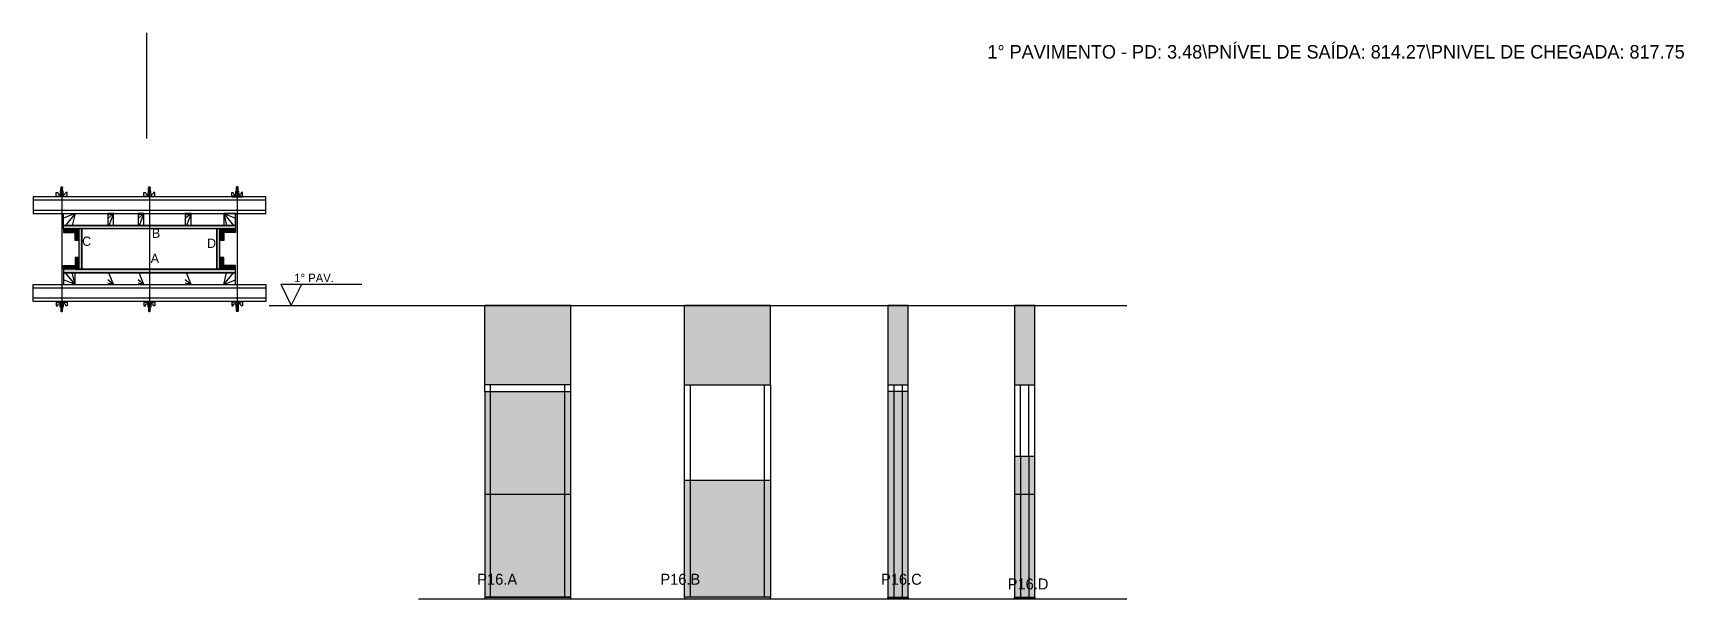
# Model space of a CAD drawing. Header units: metres. Extents: x 7871 to 9828, y 10957 to 11628.
import ezdxf

# ---------------------------------------------------------------- set-up
doc = ezdxf.new("R2010")
doc.units = ezdxf.units.M
for name, color, linetype in [('CHAPA', 7, 'Continuous'), ('COTA', 7, 'Continuous'), ('Hachura', 7, 'Continuous'), ('Madeira', 7, 'Continuous'), ('NIVEL 1° PAV.', 7, 'Continuous'), ('NOMENCLATURA', 7, 'Continuous'), ('Nível', 7, 'Continuous'), ('Painéis', 7, 'Continuous'), ('Perfil Metálico', 7, 'Continuous'), ('SARR_2.2x7', 7, 'Continuous'), ('SARRAFO', 7, 'Continuous'), ('Texto Seção', 7, 'Continuous'), ('TEXTO_GERAL', 7, 'Continuous')]:
    doc.layers.add(name, color=color, linetype=linetype)

msp = doc.modelspace()

# ---------------------------------------------------------------- hatches: boundary and pattern name
at = {"layer": 'COTA'}
h = msp.add_hatch(color=7, dxfattribs=at)
h.dxf.hatch_style = 1
h.paths.add_polyline_path([(8508.2, 11211.2), (8508.2, 11305.2), (8508.2, 11305.2), (8406.2, 11305.2), (8406.2, 11305.2), (8406.2, 11211.2), (8406.2, 11211.2), (8508.2, 11211.2)])
h = msp.add_hatch(color=7, dxfattribs=at)
h.dxf.hatch_style = 1
h.paths.add_polyline_path([(8745, 11211.2), (8745, 11305.2), (8745, 11305.2), (8643, 11305.2), (8643, 11305.2), (8643, 11211.2), (8643, 11211.2), (8745, 11211.2)])
h = msp.add_hatch(color=7, dxfattribs=at)
h.dxf.hatch_style = 1
h.paths.add_polyline_path([(8884.2, 11211.2), (8908.2, 11211.2), (8908.2, 11211.2), (8908.2, 11305.2), (8908.2, 11305.2), (8884.2, 11305.2), (8884.2, 11305.2), (8884.2, 11211.2)])
h = msp.add_hatch(color=7, dxfattribs=at)
h.dxf.hatch_style = 1
h.paths.add_polyline_path([(9034.3, 11211.2), (9058.3, 11211.2), (9058.3, 11211.2), (9058.3, 11305.2), (9058.3, 11305.2), (9034.3, 11305.2), (9034.3, 11305.2), (9034.3, 11211.2)])
at = {"layer": 'Hachura'}
h = msp.add_hatch(color=7, dxfattribs=at)
h.dxf.hatch_style = 1
h.paths.add_polyline_path([(7906.7, 11395.9), (7906.7, 11399.9), (7906.7, 11399.9), (8110.7, 11399.9), (8110.7, 11399.9), (8110.7, 11395.9), (8110.7, 11395.9), (7906.7, 11395.9)])
h = msp.add_hatch(color=7, dxfattribs=at)
h.dxf.hatch_style = 1
h.paths.add_polyline_path([(7906.7, 11395.9), (7906.7, 11399.9), (7906.7, 11399.9), (8110.7, 11399.9), (8110.7, 11399.9), (8110.7, 11395.9), (8110.7, 11395.9), (7906.7, 11395.9)])
h = msp.add_hatch(color=7, dxfattribs=at)
h.dxf.hatch_style = 1
h.paths.add_polyline_path([(7920.7, 11395.9), (7920.7, 11391.5), (7920.7, 11391.5), (7906.7, 11391.5), (7906.7, 11391.5), (7906.7, 11395.9), (7906.7, 11395.9), (7920.7, 11395.9)])
h = msp.add_hatch(color=7, dxfattribs=at)
h.dxf.hatch_style = 1
h.paths.add_polyline_path([(7925.1, 11395.9), (7920.7, 11395.9), (7920.7, 11395.9), (7920.7, 11381.9), (7920.7, 11381.9), (7925.1, 11381.9), (7925.1, 11381.9), (7925.1, 11395.9)])
h = msp.add_hatch(color=7, dxfattribs=at)
h.dxf.hatch_style = 1
h.paths.add_polyline_path([(7928.7, 11395.9), (7925.1, 11395.9), (7925.1, 11395.9), (7925.1, 11347.9), (7925.1, 11347.9), (7928.7, 11347.9), (7928.7, 11347.9), (7928.7, 11395.9)])
h = msp.add_hatch(color=7, dxfattribs=at)
h.dxf.hatch_style = 1
h.paths.add_polyline_path([(7928.7, 11395.9), (7925.1, 11395.9), (7925.1, 11395.9), (7925.1, 11347.9), (7925.1, 11347.9), (7928.7, 11347.9), (7928.7, 11347.9), (7928.7, 11395.9)])
h = msp.add_hatch(color=7, dxfattribs=at)
h.dxf.hatch_style = 1
h.paths.add_polyline_path([(8092.3, 11395.9), (8088.7, 11395.9), (8088.7, 11395.9), (8088.7, 11347.9), (8088.7, 11347.9), (8092.3, 11347.9), (8092.3, 11347.9), (8092.3, 11395.9)])
h = msp.add_hatch(color=7, dxfattribs=at)
h.dxf.hatch_style = 1
h.paths.add_polyline_path([(8092.3, 11395.9), (8088.7, 11395.9), (8088.7, 11395.9), (8088.7, 11347.9), (8088.7, 11347.9), (8092.3, 11347.9), (8092.3, 11347.9), (8092.3, 11395.9)])
h = msp.add_hatch(color=7, dxfattribs=at)
h.dxf.hatch_style = 1
h.paths.add_polyline_path([(8096.7, 11395.9), (8092.3, 11395.9), (8092.3, 11395.9), (8092.3, 11381.9), (8092.3, 11381.9), (8096.7, 11381.9), (8096.7, 11381.9), (8096.7, 11395.9)])
h = msp.add_hatch(color=7, dxfattribs=at)
h.dxf.hatch_style = 1
h.paths.add_polyline_path([(8096.7, 11395.9), (8096.7, 11391.5), (8096.7, 11391.5), (8110.7, 11391.5), (8110.7, 11391.5), (8110.7, 11395.9), (8110.7, 11395.9), (8096.7, 11395.9)])
h = msp.add_hatch(color=7, dxfattribs=at)
h.dxf.hatch_style = 1
h.paths.add_polyline_path([(7920.7, 11347.9), (7920.7, 11352.3), (7920.7, 11352.3), (7906.7, 11352.3), (7906.7, 11352.3), (7906.7, 11347.9), (7906.7, 11347.9), (7920.7, 11347.9)])
h = msp.add_hatch(color=7, dxfattribs=at)
h.dxf.hatch_style = 1
h.paths.add_polyline_path([(7925.1, 11347.9), (7920.7, 11347.9), (7920.7, 11347.9), (7920.7, 11361.9), (7920.7, 11361.9), (7925.1, 11361.9), (7925.1, 11361.9), (7925.1, 11347.9)])
h = msp.add_hatch(color=7, dxfattribs=at)
h.dxf.hatch_style = 1
h.paths.add_polyline_path([(8096.7, 11347.9), (8092.3, 11347.9), (8092.3, 11347.9), (8092.3, 11361.9), (8092.3, 11361.9), (8096.7, 11361.9), (8096.7, 11361.9), (8096.7, 11347.9)])
h = msp.add_hatch(color=7, dxfattribs=at)
h.dxf.hatch_style = 1
h.paths.add_polyline_path([(8096.7, 11347.9), (8096.7, 11352.3), (8096.7, 11352.3), (8110.7, 11352.3), (8110.7, 11352.3), (8110.7, 11347.9), (8110.7, 11347.9), (8096.7, 11347.9)])
h = msp.add_hatch(color=7, dxfattribs=at)
h.dxf.hatch_style = 1
h.paths.add_polyline_path([(7906.7, 11347.9), (7906.7, 11343.9), (7906.7, 11343.9), (8110.7, 11343.9), (8110.7, 11343.9), (8110.7, 11347.9), (8110.7, 11347.9), (7906.7, 11347.9)])
h = msp.add_hatch(color=7, dxfattribs=at)
h.dxf.hatch_style = 1
h.paths.add_polyline_path([(7906.7, 11347.9), (7906.7, 11343.9), (7906.7, 11343.9), (8110.7, 11343.9), (8110.7, 11343.9), (8110.7, 11347.9), (8110.7, 11347.9), (7906.7, 11347.9)])
h = msp.add_hatch(color=7, dxfattribs=at)
h.dxf.hatch_style = 1
h.paths.add_polyline_path([(8508.2, 10957.2), (8508.2, 11203.2), (8508.2, 11203.2), (8406.2, 11203.2), (8406.2, 11203.2), (8406.2, 10957.2), (8406.2, 10957.2), (8508.2, 10957.2)])
h = msp.add_hatch(color=7, dxfattribs=at)
h.dxf.hatch_style = 1
h.paths.add_polyline_path([(8908.2, 10957.2), (8908.2, 11203.2), (8908.2, 11203.2), (8884.2, 11203.2), (8884.2, 11203.2), (8884.2, 10957.2), (8884.2, 10957.2), (8908.2, 10957.2)])
h = msp.add_hatch(color=7, dxfattribs=at)
h.dxf.hatch_style = 1
h.paths.add_polyline_path([(9058.3, 10957.2), (9058.3, 11126.2), (9058.3, 11126.2), (9034.3, 11126.2), (9034.3, 11126.2), (9034.3, 10957.2), (9034.3, 10957.2), (9058.3, 10957.2)])
h = msp.add_hatch(color=7, dxfattribs=at)
h.dxf.hatch_style = 1
h.paths.add_polyline_path([(8745, 10957.2), (8745, 11098.2), (8745, 11098.2), (8643, 11098.2), (8643, 11098.2), (8643, 10957.2), (8643, 10957.2), (8745, 10957.2)])

# ---------------------------------------------------------------- linework, layer by layer
at = {"layer": 'CHAPA', "color": 7, "lineweight": 25}
for points in [[(7906.7, 11395.9), (7906.7, 11399.9), (8110.7, 11399.9), (8110.7, 11395.9)], [(7906.7, 11395.9), (7906.7, 11399.9), (8110.7, 11399.9), (8110.7, 11395.9)], [(7928.7, 11395.9), (7925.1, 11395.9), (7925.1, 11347.9), (7928.7, 11347.9)], [(7928.7, 11395.9), (7925.1, 11395.9), (7925.1, 11347.9), (7928.7, 11347.9)], [(8092.3, 11395.9), (8088.7, 11395.9), (8088.7, 11347.9), (8092.3, 11347.9)], [(8092.3, 11395.9), (8088.7, 11395.9), (8088.7, 11347.9), (8092.3, 11347.9)], [(7906.7, 11347.9), (7906.7, 11343.9), (8110.7, 11343.9), (8110.7, 11347.9)], [(7906.7, 11347.9), (7906.7, 11343.9), (8110.7, 11343.9), (8110.7, 11347.9)]]:
    msp.add_lwpolyline(points, close=True, dxfattribs=at)
at = {"layer": 'COTA', "color": 7, "lineweight": 25}
for p, q in [((8508.2, 11305.2), (8406.2, 11305.2)), ((8406.2, 11211.2), (8406.2, 11305.2)), ((8508.2, 11211.2), (8508.2, 11305.2)), ((8745, 11305.2), (8643, 11305.2)), ((8643, 11211.2), (8643, 11305.2)), ((8745, 11211.2), (8745, 11305.2))]:
    msp.add_line(p, q, dxfattribs=at)
for points in [[(8908.2, 11211.2), (8908.2, 11305.2), (8884.2, 11305.2), (8884.2, 11211.2)], [(9058.3, 11211.2), (9058.3, 11305.2), (9034.3, 11305.2), (9034.3, 11211.2)]]:
    msp.add_lwpolyline(points, dxfattribs=at)
at = {"layer": 'Defpoints', "color": 7, "lineweight": 25}
msp.add_line((8005.7, 11503), (8005.7, 11628), dxfattribs=at)
at = {"layer": 'Hachura', "color": 7, "lineweight": 25}
for p, q in [((7898.2, 11439.1), (7899.9, 11439.1)), ((7898.2, 11433.9), (7898.2, 11439)), ((7898.2, 11434.8), (7911.1, 11434.8)), ((7898.2, 11434.8), (7903.4, 11434.8)), ((7911.1, 11433.9), (7898.2, 11433.9)), ((7898.4, 11434.8), (7898.4, 11433.9)), ((7898.6, 11434.8), (7898.6, 11433.9)), ((7898.9, 11434.8), (7898.9, 11433.9)), ((7899.4, 11434.8), (7899.4, 11433.9)), ((7899.9, 11439.1), (7900.5, 11436.8)), ((7900.2, 11434.8), (7900.2, 11433.9)), ((7900.8, 11436.6), (7902.7, 11436.6)), ((7901.6, 11434.8), (7901.6, 11433.9)), ((7910.2, 11433.9), (7902.4, 11433.9)), ((7902.7, 11437.4), (7906.6, 11437.4)), ((7902.7, 11434.8), (7902.7, 11437.4)), ((7904.7, 11434.8), (7902.7, 11434.8)), ((7906.3, 11440.6), (7903, 11440.6)), ((7903, 11440.6), (7903, 11437.4)), ((7906.3, 11440.5), (7903, 11440.5)), ((7903.4, 11434.8), (7904, 11434.8)), ((7905.7, 11443.7), (7903.5, 11444.7)), ((7905.7, 11442.5), (7903.5, 11443.6)), ((7905.7, 11441.3), (7903.5, 11442.4)), ((7904.8, 11440.6), (7903.5, 11441.2)), ((7903.6, 11445.4), (7904, 11445.7)), ((7903.6, 11445.1), (7903.6, 11445.4)), ((7903.6, 11445.4), (7903.6, 11445.4)), ((7905.6, 11445.4), (7903.6, 11445.4)), ((7903.6, 11445.1), (7905.6, 11444.1)), ((7903.6, 11445.1), (7905.6, 11444.1)), ((7903.6, 11445), (7905.7, 11443.9)), ((7903.6, 11443.9), (7903.6, 11444.5)), ((7905.6, 11443.6), (7903.6, 11444.5)), ((7903.6, 11443.9), (7905.6, 11442.9)), ((7903.6, 11443.8), (7905.7, 11442.7)), ((7903.6, 11442.7), (7903.6, 11443.4)), ((7905.6, 11442.4), (7903.6, 11443.4)), ((7903.6, 11443.2), (7903.6, 11443.4)), ((7903.6, 11442.7), (7905.6, 11441.8)), ((7903.6, 11442.6), (7905.7, 11441.6)), ((7903.6, 11441.6), (7903.6, 11442.2)), ((7905.6, 11441.2), (7903.6, 11442.2)), ((7903.6, 11441.6), (7905.6, 11440.6)), ((7904.5, 11440.6), (7903.6, 11441.1)), ((7903.6, 11440.6), (7903.6, 11441.1)), ((7903.7, 11434.5), (7903.7, 11434.7)), ((7903.7, 11434), (7903.7, 11434.5)), ((7904, 11445.7), (7905.2, 11445.7)), ((7904, 11440.6), (7904, 11437.4)), ((7905.6, 11444.7), (7904.3, 11445.4)), ((7904.4, 11434.8), (7904.4, 11436.8)), ((7905.7, 11444.8), (7904.5, 11445.4)), ((7904.7, 11444.7), (7904.7, 11302.9)), ((7904.7, 11434.8), (7904.7, 11433.9)), ((7904.9, 11436.8), (7904.9, 11434.8)), ((7905.1, 11445.4), (7905.7, 11445)), ((7905.6, 11445.4), (7905.2, 11445.7)), ((7905.3, 11445.4), (7905.6, 11445.2)), ((7905.6, 11445.2), (7905.6, 11445.4)), ((7905.6, 11444.7), (7905.6, 11444.1)), ((7905.6, 11442.9), (7905.6, 11443.6)), ((7905.6, 11442.2), (7905.6, 11442.4)), ((7905.6, 11442.2), (7905.6, 11441.8)), ((7905.6, 11441.2), (7905.6, 11440.6)), ((7905.6, 11440.6), (7905.6, 11437.4)), ((7905.6, 11434.7), (7905.6, 11434.2)), ((7906.3, 11437.4), (7906.3, 11440.6)), ((7906.6, 11437.4), (7906.3, 11437.4)), ((7906.6, 11437.4), (7906.3, 11437.4)), ((7906.6, 11437.4), (7906.6, 11434.8)), ((7908.5, 11436.6), (7906.6, 11436.6)), ((7907.7, 11434.8), (7907.7, 11433.9)), ((7909.4, 11439.1), (7908.9, 11436.8)), ((7909.1, 11434.8), (7909.1, 11433.9)), ((7911.1, 11439.1), (7909.4, 11439.1)), ((7910, 11434.8), (7910, 11433.9)), ((7910.4, 11434.8), (7910.4, 11433.9)), ((7910.8, 11434.8), (7910.8, 11433.9)), ((7911, 11434.8), (7911, 11433.9)), ((7911.1, 11434.8), (7911.1, 11439.1)), ((7911.1, 11434.8), (7911.1, 11433.9)), ((8002.2, 11439.1), (8003.9, 11439.1)), ((8002.2, 11433.9), (8002.2, 11439)), ((8002.2, 11434.8), (8015.1, 11434.8)), ((8002.2, 11434.8), (8007.4, 11434.8)), ((8015.1, 11433.9), (8002.2, 11433.9)), ((8002.4, 11434.8), (8002.4, 11433.9)), ((8002.6, 11434.8), (8002.6, 11433.9)), ((8002.9, 11434.8), (8002.9, 11433.9)), ((8003.4, 11434.8), (8003.4, 11433.9)), ((8003.9, 11439.1), (8004.5, 11436.8)), ((8004.2, 11434.8), (8004.2, 11433.9)), ((8004.8, 11436.6), (8006.7, 11436.6)), ((8005.6, 11434.8), (8005.6, 11433.9)), ((8014.2, 11433.9), (8006.4, 11433.9)), ((8006.7, 11437.4), (8010.6, 11437.4)), ((8006.7, 11434.8), (8006.7, 11437.4)), ((8008.7, 11434.8), (8006.7, 11434.8)), ((8010.3, 11440.6), (8007, 11440.6)), ((8007, 11440.6), (8007, 11437.4)), ((8010.3, 11440.5), (8007, 11440.5)), ((8007.4, 11434.8), (8008, 11434.8)), ((8009.7, 11443.7), (8007.5, 11444.7)), ((8009.7, 11442.5), (8007.5, 11443.6)), ((8009.7, 11441.3), (8007.5, 11442.4)), ((8008.8, 11440.6), (8007.5, 11441.2)), ((8007.6, 11445.4), (8008, 11445.7)), ((8007.6, 11445.1), (8007.6, 11445.4)), ((8007.6, 11445.4), (8007.6, 11445.4)), ((8009.6, 11445.4), (8007.6, 11445.4)), ((8007.6, 11445.1), (8009.6, 11444.1)), ((8007.6, 11445.1), (8009.6, 11444.1)), ((8007.6, 11445), (8009.7, 11443.9)), ((8007.6, 11443.9), (8007.6, 11444.5)), ((8009.6, 11443.6), (8007.6, 11444.5)), ((8007.6, 11443.9), (8009.6, 11442.9)), ((8007.6, 11443.8), (8009.7, 11442.7)), ((8007.6, 11442.7), (8007.6, 11443.4)), ((8009.6, 11442.4), (8007.6, 11443.4)), ((8007.6, 11443.2), (8007.6, 11443.4)), ((8007.6, 11442.7), (8009.6, 11441.8)), ((8007.6, 11442.6), (8009.7, 11441.6)), ((8007.6, 11441.6), (8007.6, 11442.2)), ((8009.6, 11441.2), (8007.6, 11442.2)), ((8007.6, 11441.6), (8009.6, 11440.6)), ((8008.5, 11440.6), (8007.6, 11441.1)), ((8007.6, 11440.6), (8007.6, 11441.1)), ((8007.7, 11434.5), (8007.7, 11434.7)), ((8007.7, 11434), (8007.7, 11434.5)), ((8008, 11445.7), (8009.2, 11445.7)), ((8008, 11440.6), (8008, 11437.4)), ((8009.6, 11444.7), (8008.3, 11445.4)), ((8008.4, 11434.8), (8008.4, 11436.8)), ((8009.7, 11444.8), (8008.5, 11445.4)), ((8008.7, 11444.7), (8008.7, 11302.9)), ((8008.7, 11434.8), (8008.7, 11433.9)), ((8008.9, 11436.8), (8008.9, 11434.8)), ((8009.1, 11445.4), (8009.7, 11445)), ((8009.6, 11445.4), (8009.2, 11445.7)), ((8009.3, 11445.4), (8009.6, 11445.2)), ((8009.6, 11445.2), (8009.6, 11445.4)), ((8009.6, 11444.7), (8009.6, 11444.1)), ((8009.6, 11442.9), (8009.6, 11443.6)), ((8009.6, 11442.2), (8009.6, 11442.4)), ((8009.6, 11442.2), (8009.6, 11441.8)), ((8009.6, 11441.2), (8009.6, 11440.6)), ((8009.6, 11440.6), (8009.6, 11437.4)), ((8009.6, 11434.7), (8009.6, 11434.2)), ((8010.3, 11437.4), (8010.3, 11440.6)), ((8010.6, 11437.4), (8010.3, 11437.4)), ((8010.6, 11437.4), (8010.3, 11437.4)), ((8010.6, 11437.4), (8010.6, 11434.8)), ((8012.5, 11436.6), (8010.6, 11436.6)), ((8011.7, 11434.8), (8011.7, 11433.9)), ((8013.4, 11439.1), (8012.9, 11436.8)), ((8013.1, 11434.8), (8013.1, 11433.9)), ((8015.1, 11439.1), (8013.4, 11439.1)), ((8014, 11434.8), (8014, 11433.9)), ((8014.4, 11434.8), (8014.4, 11433.9)), ((8014.8, 11434.8), (8014.8, 11433.9)), ((8015, 11434.8), (8015, 11433.9)), ((8015.1, 11434.8), (8015.1, 11439.1)), ((8015.1, 11434.8), (8015.1, 11433.9)), ((8106.2, 11434.8), (8106.2, 11439.1)), ((8106.2, 11439.1), (8107.9, 11439.1)), ((8119.1, 11434.8), (8106.2, 11434.8)), ((8106.2, 11434.8), (8106.2, 11433.9)), ((8106.2, 11433.9), (8119.1, 11433.9)), ((8106.4, 11434.8), (8106.4, 11433.9)), ((8106.6, 11434.8), (8106.6, 11433.9)), ((8106.9, 11434.8), (8106.9, 11433.9)), ((8107.2, 11433.9), (8115, 11433.9)), ((8107.4, 11434.8), (8107.4, 11433.9)), ((8107.9, 11439.1), (8108.5, 11436.8)), ((8108.2, 11434.8), (8108.2, 11433.9)), ((8108.8, 11436.6), (8110.7, 11436.6)), ((8109.6, 11434.8), (8109.6, 11433.9)), ((8114.6, 11437.4), (8110.7, 11437.4)), ((8110.7, 11437.4), (8110.7, 11434.8)), ((8110.7, 11437.4), (8111, 11437.4)), ((8110.7, 11437.4), (8111, 11437.4)), ((8111, 11440.6), (8114.4, 11440.6)), ((8111, 11437.4), (8111, 11440.6)), ((8111, 11440.5), (8114.4, 11440.5)), ((8112.3, 11445.4), (8111.6, 11445)), ((8113.8, 11445), (8111.6, 11443.9)), ((8113.8, 11443.8), (8111.6, 11442.7)), ((8113.8, 11442.6), (8111.6, 11441.6)), ((8111.7, 11444.8), (8112.8, 11445.4)), ((8111.7, 11443.7), (8113.8, 11444.7)), ((8111.7, 11442.5), (8113.8, 11443.6)), ((8111.7, 11441.3), (8113.8, 11442.4)), ((8111.7, 11434.7), (8111.7, 11434.2)), ((8111.8, 11445.4), (8112.1, 11445.7)), ((8112, 11445.4), (8111.8, 11445.2)), ((8111.8, 11445.2), (8111.8, 11445.4)), ((8111.8, 11444.7), (8113.1, 11445.4)), ((8111.8, 11445.4), (8113.7, 11445.4)), ((8113.7, 11445.1), (8111.8, 11444.1)), ((8113.7, 11445.1), (8111.8, 11444.1)), ((8111.8, 11444.7), (8111.8, 11444.1)), ((8111.8, 11443.6), (8113.7, 11444.5)), ((8113.7, 11443.9), (8111.8, 11442.9)), ((8111.8, 11442.9), (8111.8, 11443.6)), ((8111.8, 11442.4), (8113.7, 11443.4)), ((8113.7, 11442.7), (8111.8, 11441.8)), ((8111.8, 11442.2), (8111.8, 11442.4)), ((8111.8, 11442.2), (8111.8, 11441.8)), ((8111.8, 11441.2), (8113.7, 11442.2)), ((8113.7, 11441.6), (8111.8, 11440.6)), ((8111.8, 11441.2), (8111.8, 11440.6)), ((8111.8, 11440.6), (8111.8, 11437.4)), ((8113.4, 11445.7), (8112.1, 11445.7)), ((8112.5, 11440.6), (8113.8, 11441.2)), ((8112.5, 11436.8), (8112.5, 11434.8)), ((8112.7, 11444.7), (8112.7, 11302.9)), ((8112.7, 11434.8), (8114.6, 11434.8)), ((8112.7, 11434.8), (8112.7, 11433.9)), ((8112.8, 11440.6), (8113.7, 11441.1)), ((8113, 11434.8), (8113, 11436.8)), ((8113.3, 11440.6), (8113.3, 11437.4)), ((8114, 11434.8), (8113.3, 11434.8)), ((8113.7, 11445.4), (8113.4, 11445.7)), ((8113.6, 11434.5), (8113.6, 11434.7)), ((8113.6, 11434), (8113.6, 11434.5)), ((8113.7, 11445.1), (8113.7, 11445.4)), ((8113.7, 11445.4), (8113.7, 11445.4)), ((8113.7, 11443.9), (8113.7, 11444.5)), ((8113.7, 11442.7), (8113.7, 11443.4)), ((8113.7, 11443.2), (8113.7, 11443.4)), ((8113.7, 11441.6), (8113.7, 11442.2)), ((8113.7, 11440.6), (8113.7, 11441.1)), ((8119.1, 11434.8), (8114, 11434.8)), ((8114.4, 11440.6), (8114.4, 11437.4)), ((8114.6, 11434.8), (8114.6, 11437.4)), ((8116.6, 11436.6), (8114.6, 11436.6)), ((8115.7, 11434.8), (8115.7, 11433.9)), ((8117.4, 11439.1), (8116.9, 11436.8)), ((8117.1, 11434.8), (8117.1, 11433.9)), ((8119.1, 11439.1), (8117.4, 11439.1)), ((8118, 11434.8), (8118, 11433.9)), ((8118.4, 11434.8), (8118.4, 11433.9)), ((8118.8, 11434.8), (8118.8, 11433.9)), ((8119, 11434.8), (8119, 11433.9)), ((8119.1, 11433.9), (8119.1, 11439)), ((7911.1, 11309.9), (7898.2, 11309.9)), ((7898.2, 11309.9), (7898.2, 11304.8)), ((7898.2, 11309), (7911.1, 11309)), ((7898.2, 11309), (7903.4, 11309)), ((7898.2, 11304.7), (7899.9, 11304.7)), ((7898.4, 11309), (7898.4, 11309.9)), ((7898.6, 11309), (7898.6, 11309.9)), ((7898.9, 11309), (7898.9, 11309.9)), ((7899.4, 11309), (7899.4, 11309.9)), ((7899.9, 11304.7), (7900.5, 11306.9)), ((7900.2, 11309), (7900.2, 11309.9)), ((7900.8, 11307.2), (7902.7, 11307.2)), ((7901.6, 11309), (7901.6, 11309.9)), ((7910.2, 11309.9), (7902.4, 11309.9)), ((7904.7, 11309), (7902.7, 11309)), ((7902.7, 11309), (7902.7, 11306.4)), ((7902.7, 11306.4), (7906.6, 11306.4)), ((7903, 11303.2), (7903, 11306.4)), ((7906.3, 11303.3), (7903, 11303.3)), ((7906.3, 11303.2), (7903, 11303.2)), ((7903.4, 11309), (7904, 11309)), ((7904.8, 11303.2), (7903.5, 11302.6)), ((7905.7, 11302.5), (7903.5, 11301.4)), ((7905.7, 11301.3), (7903.5, 11300.2)), ((7905.7, 11300.1), (7903.5, 11299.1)), ((7903.6, 11302.2), (7905.6, 11303.2)), ((7904.5, 11303.2), (7903.6, 11302.7)), ((7903.6, 11303.2), (7903.6, 11302.7)), ((7905.6, 11302.5), (7903.6, 11301.6)), ((7903.6, 11302.2), (7903.6, 11301.6)), ((7903.6, 11301.2), (7905.7, 11302.2)), ((7903.6, 11301.1), (7905.6, 11302)), ((7905.6, 11301.4), (7903.6, 11300.4)), ((7903.6, 11301.1), (7903.6, 11300.4)), ((7903.6, 11300), (7905.7, 11301.1)), ((7903.6, 11299.9), (7905.6, 11300.9)), ((7903.6, 11300.6), (7903.6, 11300.4)), ((7905.6, 11300.2), (7903.6, 11299.3)), ((7903.6, 11299.9), (7903.6, 11299.3)), ((7903.6, 11298.8), (7905.7, 11299.9)), ((7903.6, 11298.7), (7905.6, 11299.7)), ((7903.6, 11298.7), (7905.6, 11299.7)), ((7903.6, 11298.7), (7903.6, 11298.4)), ((7903.6, 11298.4), (7903.6, 11298.4)), ((7903.6, 11298.4), (7904, 11298.1)), ((7905.6, 11298.4), (7903.6, 11298.4)), ((7903.7, 11309.7), (7903.7, 11309.3)), ((7903.7, 11309.3), (7903.7, 11309.1)), ((7904, 11303.2), (7904, 11306.4)), ((7904, 11298.1), (7905.2, 11298.1)), ((7905.6, 11299.1), (7904.3, 11298.4)), ((7904.4, 11309), (7904.4, 11307)), ((7905.7, 11299), (7904.5, 11298.4)), ((7904.7, 11309), (7904.7, 11309.9)), ((7904.9, 11307), (7904.9, 11309)), ((7905.1, 11298.4), (7905.7, 11298.8)), ((7905.6, 11298.4), (7905.2, 11298.1)), ((7905.3, 11298.4), (7905.6, 11298.5)), ((7905.6, 11309.1), (7905.6, 11309.6)), ((7905.6, 11303.2), (7905.6, 11306.4)), ((7905.6, 11302.5), (7905.6, 11303.2)), ((7905.6, 11301.6), (7905.6, 11302)), ((7905.6, 11301.6), (7905.6, 11301.4)), ((7905.6, 11300.9), (7905.6, 11300.2)), ((7905.6, 11299.1), (7905.6, 11299.7)), ((7905.6, 11298.5), (7905.6, 11298.4)), ((7906.3, 11306.4), (7906.3, 11303.2)), ((7906.6, 11306.4), (7906.3, 11306.4)), ((7906.6, 11306.4), (7906.3, 11306.4)), ((7906.6, 11306.4), (7906.6, 11309)), ((7908.5, 11307.2), (7906.6, 11307.2)), ((7907.7, 11309), (7907.7, 11309.9)), ((7909.4, 11304.7), (7908.9, 11306.9)), ((7909.1, 11309), (7909.1, 11309.9)), ((7911.1, 11304.7), (7909.4, 11304.7)), ((7910, 11309), (7910, 11309.9)), ((7910.4, 11309), (7910.4, 11309.9)), ((7910.8, 11309), (7910.8, 11309.9)), ((7911, 11309), (7911, 11309.9)), ((7911.1, 11309), (7911.1, 11309.9)), ((7911.1, 11309), (7911.1, 11304.7)), ((8015.1, 11309.9), (8002.2, 11309.9)), ((8002.2, 11309.9), (8002.2, 11304.8)), ((8002.2, 11309), (8015.1, 11309)), ((8002.2, 11309), (8007.4, 11309)), ((8002.2, 11304.7), (8003.9, 11304.7)), ((8002.4, 11309), (8002.4, 11309.9)), ((8002.6, 11309), (8002.6, 11309.9)), ((8002.9, 11309), (8002.9, 11309.9)), ((8003.4, 11309), (8003.4, 11309.9)), ((8003.9, 11304.7), (8004.5, 11306.9)), ((8004.2, 11309), (8004.2, 11309.9)), ((8004.8, 11307.2), (8006.7, 11307.2)), ((8005.6, 11309), (8005.6, 11309.9)), ((8014.2, 11309.9), (8006.4, 11309.9)), ((8008.7, 11309), (8006.7, 11309)), ((8006.7, 11309), (8006.7, 11306.4)), ((8006.7, 11306.4), (8010.6, 11306.4)), ((8007, 11303.2), (8007, 11306.4)), ((8010.3, 11303.3), (8007, 11303.3)), ((8010.3, 11303.2), (8007, 11303.2)), ((8007.4, 11309), (8008, 11309)), ((8008.8, 11303.2), (8007.5, 11302.6)), ((8009.7, 11302.5), (8007.5, 11301.4)), ((8009.7, 11301.3), (8007.5, 11300.2)), ((8009.7, 11300.1), (8007.5, 11299.1)), ((8007.6, 11302.2), (8009.6, 11303.2)), ((8008.5, 11303.2), (8007.6, 11302.7)), ((8007.6, 11303.2), (8007.6, 11302.7)), ((8009.6, 11302.5), (8007.6, 11301.6)), ((8007.6, 11302.2), (8007.6, 11301.6)), ((8007.6, 11301.2), (8009.7, 11302.2)), ((8007.6, 11301.1), (8009.6, 11302)), ((8009.6, 11301.4), (8007.6, 11300.4)), ((8007.6, 11301.1), (8007.6, 11300.4)), ((8007.6, 11300), (8009.7, 11301.1)), ((8007.6, 11299.9), (8009.6, 11300.9)), ((8007.6, 11300.6), (8007.6, 11300.4)), ((8009.6, 11300.2), (8007.6, 11299.3)), ((8007.6, 11299.9), (8007.6, 11299.3)), ((8007.6, 11298.8), (8009.7, 11299.9)), ((8007.6, 11298.7), (8009.6, 11299.7)), ((8007.6, 11298.7), (8009.6, 11299.7)), ((8007.6, 11298.7), (8007.6, 11298.4)), ((8007.6, 11298.4), (8007.6, 11298.4)), ((8007.6, 11298.4), (8008, 11298.1)), ((8009.6, 11298.4), (8007.6, 11298.4)), ((8007.7, 11309.7), (8007.7, 11309.3)), ((8007.7, 11309.3), (8007.7, 11309.1)), ((8008, 11303.2), (8008, 11306.4)), ((8008, 11298.1), (8009.2, 11298.1)), ((8009.6, 11299.1), (8008.3, 11298.4)), ((8008.4, 11309), (8008.4, 11307)), ((8009.7, 11299), (8008.5, 11298.4)), ((8008.7, 11309), (8008.7, 11309.9)), ((8008.9, 11307), (8008.9, 11309)), ((8009.1, 11298.4), (8009.7, 11298.8)), ((8009.6, 11298.4), (8009.2, 11298.1)), ((8009.3, 11298.4), (8009.6, 11298.5)), ((8009.6, 11309.1), (8009.6, 11309.6)), ((8009.6, 11303.2), (8009.6, 11306.4)), ((8009.6, 11302.5), (8009.6, 11303.2)), ((8009.6, 11301.6), (8009.6, 11302)), ((8009.6, 11301.6), (8009.6, 11301.4)), ((8009.6, 11300.9), (8009.6, 11300.2)), ((8009.6, 11299.1), (8009.6, 11299.7)), ((8009.6, 11298.5), (8009.6, 11298.4)), ((8010.3, 11306.4), (8010.3, 11303.2)), ((8010.6, 11306.4), (8010.3, 11306.4)), ((8010.6, 11306.4), (8010.3, 11306.4)), ((8010.6, 11306.4), (8010.6, 11309)), ((8012.5, 11307.2), (8010.6, 11307.2)), ((8011.7, 11309), (8011.7, 11309.9)), ((8013.4, 11304.7), (8012.9, 11306.9)), ((8013.1, 11309), (8013.1, 11309.9)), ((8015.1, 11304.7), (8013.4, 11304.7)), ((8014, 11309), (8014, 11309.9)), ((8014.4, 11309), (8014.4, 11309.9)), ((8014.8, 11309), (8014.8, 11309.9)), ((8015, 11309), (8015, 11309.9)), ((8015.1, 11309), (8015.1, 11309.9)), ((8015.1, 11309), (8015.1, 11304.7)), ((8106.2, 11309.9), (8119.1, 11309.9)), ((8106.2, 11309), (8106.2, 11309.9)), ((8119.1, 11309), (8106.2, 11309)), ((8106.2, 11309), (8106.2, 11304.7)), ((8106.2, 11304.7), (8107.9, 11304.7)), ((8106.4, 11309), (8106.4, 11309.9)), ((8106.6, 11309), (8106.6, 11309.9)), ((8106.9, 11309), (8106.9, 11309.9)), ((8107.2, 11309.9), (8115, 11309.9)), ((8107.4, 11309), (8107.4, 11309.9)), ((8107.9, 11304.7), (8108.5, 11306.9)), ((8108.2, 11309), (8108.2, 11309.9)), ((8108.8, 11307.2), (8110.7, 11307.2)), ((8109.6, 11309), (8109.6, 11309.9)), ((8110.7, 11306.4), (8110.7, 11309)), ((8114.6, 11306.4), (8110.7, 11306.4)), ((8110.7, 11306.4), (8111, 11306.4)), ((8110.7, 11306.4), (8111, 11306.4)), ((8111, 11306.4), (8111, 11303.2)), ((8111, 11303.3), (8114.4, 11303.3)), ((8111, 11303.2), (8114.4, 11303.2)), ((8113.8, 11301.2), (8111.6, 11302.2)), ((8113.8, 11300), (8111.6, 11301.1)), ((8113.8, 11298.8), (8111.6, 11299.9)), ((8112.3, 11298.4), (8111.6, 11298.8)), ((8111.7, 11309.1), (8111.7, 11309.6)), ((8111.7, 11302.5), (8113.8, 11301.4)), ((8111.7, 11301.3), (8113.8, 11300.2)), ((8111.7, 11300.1), (8113.8, 11299.1)), ((8111.7, 11299), (8112.8, 11298.4)), ((8111.8, 11303.2), (8111.8, 11306.4)), ((8111.8, 11302.5), (8111.8, 11303.2)), ((8113.7, 11302.2), (8111.8, 11303.2)), ((8111.8, 11302.5), (8113.7, 11301.6)), ((8111.8, 11301.6), (8111.8, 11302)), ((8113.7, 11301.1), (8111.8, 11302)), ((8111.8, 11301.6), (8111.8, 11301.4)), ((8111.8, 11301.4), (8113.7, 11300.4)), ((8111.8, 11300.9), (8111.8, 11300.2)), ((8113.7, 11299.9), (8111.8, 11300.9)), ((8111.8, 11300.2), (8113.7, 11299.3)), ((8113.7, 11298.7), (8111.8, 11299.7)), ((8111.8, 11299.1), (8111.8, 11299.7)), ((8113.7, 11298.7), (8111.8, 11299.7)), ((8111.8, 11299.1), (8113.1, 11298.4)), ((8112, 11298.4), (8111.8, 11298.5)), ((8111.8, 11298.5), (8111.8, 11298.4)), ((8111.8, 11298.4), (8112.1, 11298.1)), ((8111.8, 11298.4), (8113.7, 11298.4)), ((8113.4, 11298.1), (8112.1, 11298.1)), ((8112.5, 11307), (8112.5, 11309)), ((8112.5, 11303.2), (8113.8, 11302.6)), ((8112.7, 11309), (8112.7, 11309.9)), ((8112.7, 11309), (8114.6, 11309)), ((8112.8, 11303.2), (8113.7, 11302.7)), ((8113, 11309), (8113, 11307)), ((8114, 11309), (8113.3, 11309)), ((8113.3, 11303.2), (8113.3, 11306.4)), ((8113.7, 11298.4), (8113.4, 11298.1)), ((8113.6, 11309.7), (8113.6, 11309.3)), ((8113.6, 11309.3), (8113.6, 11309.1)), ((8113.7, 11303.2), (8113.7, 11302.7)), ((8113.7, 11302.2), (8113.7, 11301.6)), ((8113.7, 11301.1), (8113.7, 11300.4)), ((8113.7, 11300.6), (8113.7, 11300.4)), ((8113.7, 11299.9), (8113.7, 11299.3)), ((8113.7, 11298.7), (8113.7, 11298.4)), ((8113.7, 11298.4), (8113.7, 11298.4)), ((8119.1, 11309), (8114, 11309)), ((8114.4, 11303.2), (8114.4, 11306.4)), ((8114.6, 11309), (8114.6, 11306.4)), ((8116.6, 11307.2), (8114.6, 11307.2)), ((8115.7, 11309), (8115.7, 11309.9)), ((8117.4, 11304.7), (8116.9, 11306.9)), ((8117.1, 11309), (8117.1, 11309.9)), ((8119.1, 11304.7), (8117.4, 11304.7)), ((8118, 11309), (8118, 11309.9)), ((8118.4, 11309), (8118.4, 11309.9)), ((8118.8, 11309), (8118.8, 11309.9)), ((8119, 11309), (8119, 11309.9)), ((8119.1, 11309.9), (8119.1, 11304.8))]:
    msp.add_line(p, q, dxfattribs=at)
at = {"layer": 'Madeira', "color": 7, "lineweight": 25}
for p, q in [((7920.7, 11413.9), (7906.7, 11408.5)), ((7920.7, 11413.9), (7909.2, 11399.9)), ((7920.7, 11413.9), (7917.2, 11399.9)), ((7966.2, 11413.9), (7959.2, 11408.2)), ((7966.2, 11413.9), (7959.2, 11412.2)), ((7966.2, 11413.9), (7960.7, 11399.9)), ((8002.2, 11413.9), (7995.2, 11408.2)), ((8002.2, 11413.9), (7995.2, 11412.2)), ((8002.2, 11413.9), (7996.7, 11399.9)), ((8058.2, 11413.9), (8051.2, 11408.2)), ((8058.2, 11413.9), (8051.2, 11412.2)), ((8058.2, 11413.9), (8052.7, 11399.9)), ((8096.7, 11413.9), (8108.2, 11399.9)), ((8096.7, 11413.9), (8100.2, 11399.9)), ((8096.7, 11413.9), (8110.7, 11408.5)), ((7920.7, 11329.9), (7906.7, 11335.3)), ((7920.7, 11329.9), (7909.2, 11343.9)), ((7920.7, 11329.9), (7917.2, 11343.9)), ((7966.2, 11329.9), (7959.2, 11335.6)), ((7966.2, 11329.9), (7960.7, 11343.9)), ((8002.2, 11329.9), (7995.2, 11335.6)), ((8002.2, 11329.9), (7996.7, 11343.9)), ((8058.2, 11329.9), (8051.2, 11335.6)), ((8058.2, 11329.9), (8052.7, 11343.9)), ((8096.7, 11329.9), (8108.2, 11343.9)), ((8096.7, 11329.9), (8100.2, 11343.9)), ((8096.7, 11329.9), (8110.7, 11335.3)), ((7966.2, 11329.9), (7959.2, 11331.6)), ((8002.2, 11329.9), (7995.2, 11331.6)), ((8058.2, 11329.9), (8051.2, 11331.6))]:
    msp.add_line(p, q, dxfattribs=at)
for points in [[(8110.7, 11413.9), (8110.7, 11399.9), (7906.7, 11399.9), (7906.7, 11413.9)], [(7966.2, 11413.9), (7959.2, 11413.9), (7959.2, 11399.9), (7966.2, 11399.9)], [(8002.2, 11413.9), (7995.2, 11413.9), (7995.2, 11399.9), (8002.2, 11399.9)], [(8058.2, 11413.9), (8051.2, 11413.9), (8051.2, 11399.9), (8058.2, 11399.9)], [(8096.7, 11413.9), (8096.7, 11399.9), (8110.7, 11399.9), (8110.7, 11413.9)], [(7920.7, 11329.9), (7920.7, 11343.9), (7906.7, 11343.9), (7906.7, 11329.9)], [(8110.7, 11329.9), (8110.7, 11343.9), (7906.7, 11343.9), (7906.7, 11329.9)]]:
    msp.add_lwpolyline(points, close=True, dxfattribs=at)
at = {"layer": 'NIVEL 1° PAV.', "color": 7, "lineweight": 25}
for p, q in [((8164.4, 11330.2), (8260.4, 11330.2)), ((8164.4, 11330.2), (8176.9, 11305.2)), ((8176.9, 11305.2), (8189.4, 11330.2)), ((8150.6, 11305.2), (9150.6, 11305.2))]:
    msp.add_line(p, q, dxfattribs=at)
at = {"layer": 'Nível', "color": 7, "lineweight": 25}
for p, q in [((8327.6, 11305.2), (9167.4, 11305.2)), ((8327.6, 10957.2), (9167.4, 10957.2))]:
    msp.add_line(p, q, dxfattribs=at)
at = {"layer": 'Painéis', "color": 7, "lineweight": 25}
for p, q in [((8406.2, 11203.2), (8406.2, 11211.2)), ((8508.2, 11211.2), (8406.2, 11211.2)), ((8406.2, 11203.2), (8406.2, 10957.2)), ((8406.2, 11203.2), (8508.2, 11203.2)), ((8508.2, 11203.2), (8508.2, 11211.2)), ((8508.2, 10957.2), (8508.2, 11203.2)), ((8643, 10959.2), (8643, 11211.2)), ((8643, 11211.2), (8745, 11211.2)), ((8745, 11211.2), (8745, 10959.2)), ((8884.2, 11211.2), (8884.2, 10959.2)), ((8884.2, 11211.2), (8908.2, 11211.2)), ((8908.2, 11203.2), (8884.2, 11203.2)), ((8908.2, 10959.2), (8908.2, 11211.2)), ((9034.3, 11211.2), (9034.3, 10959.2)), ((9034.3, 11211.2), (9058.3, 11211.2)), ((9058.3, 10959.2), (9058.3, 11211.2)), ((9058.3, 11126.2), (9034.3, 11126.2)), ((8643, 11098.2), (8745, 11098.2)), ((8508.2, 11081.2), (8406.2, 11081.2)), ((9058.3, 11081.2), (9034.3, 11081.2)), ((8406.2, 10959.2), (8508.2, 10959.2)), ((8745, 10959.2), (8643, 10959.2)), ((8643, 10957.2), (8745, 10957.2)), ((8884.2, 10959.2), (8908.2, 10959.2)), ((9034.3, 10959.2), (9058.3, 10959.2))]:
    msp.add_line(p, q, dxfattribs=at)
for points in [[(8088.7, 11347.9), (8088.7, 11395.9), (7928.7, 11395.9), (7928.7, 11347.9)], [(8508.2, 10959.2), (8406.2, 10959.2), (8406.2, 10957.2), (8508.2, 10957.2)], [(8745, 10959.2), (8643, 10959.2), (8643, 10957.2), (8745, 10957.2)], [(8884.2, 10959.2), (8908.2, 10959.2), (8908.2, 10957.2), (8884.2, 10957.2)], [(9034.3, 10959.2), (9058.3, 10959.2), (9058.3, 10957.2), (9034.3, 10957.2)]]:
    msp.add_lwpolyline(points, close=True, dxfattribs=at)
at = {"layer": 'Perfil Metálico', "color": 7, "lineweight": 25}
for points in [[(7870.7, 11433.9), (7870.7, 11413.9), (8146.7, 11413.9), (8146.7, 11433.9)], [(8146.7, 11417.9), (8146.7, 11429.9), (7870.7, 11429.9), (7870.7, 11417.9)], [(7870.7, 11309.9), (7870.7, 11329.9), (8146.7, 11329.9), (8146.7, 11309.9)], [(8146.7, 11325.9), (8146.7, 11313.9), (7870.7, 11313.9), (7870.7, 11325.9)]]:
    msp.add_lwpolyline(points, close=True, dxfattribs=at)
at = {"layer": 'SARR_2.2x7', "color": 7, "lineweight": 25}
for p, q in [((8413.2, 11203.2), (8413.2, 11211.2)), ((8413.2, 11081.2), (8413.2, 11203.2)), ((8501.2, 11203.2), (8501.2, 11211.2)), ((8501.2, 11081.2), (8501.2, 11203.2)), ((8650, 11098.2), (8650, 11211.2)), ((8738, 11098.2), (8738, 11211.2)), ((8891.2, 11211.2), (8891.2, 11203.2)), ((8891.2, 11203.2), (8891.2, 10959.2)), ((8901.2, 11211.2), (8901.2, 11203.2)), ((8901.2, 11203.2), (8901.2, 10959.2)), ((9041.3, 11126.2), (9041.3, 11211.2)), ((9051.3, 11126.2), (9051.3, 11211.2)), ((9041.3, 11126.2), (9041.3, 10959.2)), ((9051.3, 11126.2), (9051.3, 10959.2)), ((8650, 10959.2), (8650, 11098.2)), ((8738, 10959.2), (8738, 11098.2)), ((8413.2, 10959.2), (8413.2, 11081.2)), ((8501.2, 10959.2), (8501.2, 11081.2)), ((8413.2, 10959.2), (8413.2, 10959.2)), ((8501.2, 10959.2), (8501.2, 10959.2))]:
    msp.add_line(p, q, dxfattribs=at)
at = {"layer": 'SARRAFO', "color": 7, "lineweight": 25}
for points in [[(7906.7, 11391.5), (7920.7, 11391.5), (7920.7, 11395.9), (7906.7, 11395.9)], [(7920.7, 11381.9), (7920.7, 11395.9), (7925.1, 11395.9), (7925.1, 11381.9)], [(8092.3, 11381.9), (8092.3, 11395.9), (8096.7, 11395.9), (8096.7, 11381.9)], [(8110.7, 11391.5), (8096.7, 11391.5), (8096.7, 11395.9), (8110.7, 11395.9)], [(7906.7, 11352.3), (7920.7, 11352.3), (7920.7, 11347.9), (7906.7, 11347.9)], [(7920.7, 11361.9), (7920.7, 11347.9), (7925.1, 11347.9), (7925.1, 11361.9)], [(8092.3, 11361.9), (8092.3, 11347.9), (8096.7, 11347.9), (8096.7, 11361.9)], [(8110.7, 11352.3), (8096.7, 11352.3), (8096.7, 11347.9), (8110.7, 11347.9)]]:
    msp.add_lwpolyline(points, close=True, dxfattribs=at)

# ---------------------------------------------------------------- texts
at = {"layer": 'NIVEL 1° PAV.', "color": 7, "lineweight": 25}
msp.add_text('1° PAV.', height=10, dxfattribs=at).set_placement((8180.4, 11332.7))
at = {"layer": 'NOMENCLATURA', "color": 7, "lineweight": 25}
msp.add_text('1° PAVIMENTO - PD: 3.48\\PNÍVEL DE SAÍDA: 814.27\\PNIVEL DE CHEGADA: 817.75', height=16, dxfattribs=at).set_placement((9002.1, 11597.7))
at = {"layer": 'Texto Seção', "color": 7, "lineweight": 25}
for s, p in [('P16.A', (8397.3, 10974.1)), ('P16.B', (8614.4, 10974.1)), ('P16.C', (8876, 10974.1)), ('P16.D', (9026.2, 10968.5))]:
    msp.add_text(s, height=13, dxfattribs=at).set_placement(p)
at = {"layer": 'TEXTO_GERAL', "color": 7, "lineweight": 25}
for s, p in [('B', (8011.7, 11385.2)), ('C', (7928.9, 11375.7)), ('D', (8077.1, 11373.3)), ('A', (8010.2, 11355.5))]:
    msp.add_text(s, height=11, dxfattribs=at).set_placement(p)

doc.saveas('drawing.dxf')
